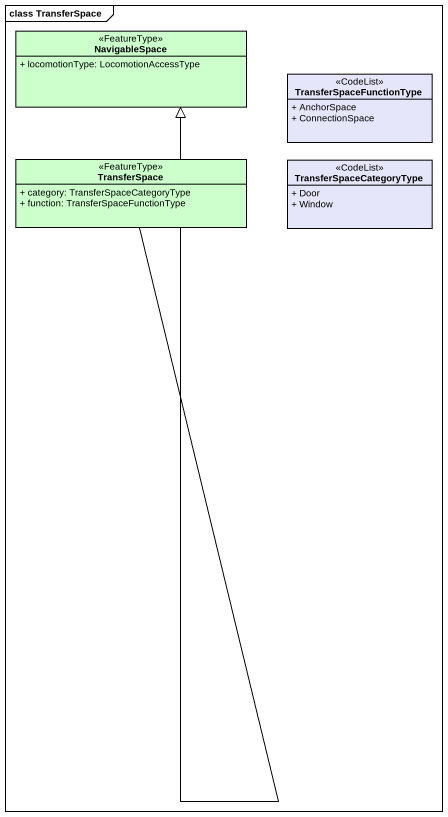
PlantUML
@startuml
mainframe class TransferSpace
hide circle
hide empty members
skinparam classAttributeIconSize 0
class NavigableSpace <<FeatureType>> #CCFFCC {
  + locomotionType: LocomotionAccessType
}
class TransferSpaceFunctionType <<CodeList>> #E6E6FA {
  + AnchorSpace
  + ConnectionSpace
}
class TransferSpace <<FeatureType>> #CCFFCC {
  + category: TransferSpaceCategoryType
  + function: TransferSpaceFunctionType
}
class TransferSpaceCategoryType <<CodeList>> #E6E6FA {
  + Door
  + Window
}
TransferSpace -up-|> NavigableSpace
@enduml
